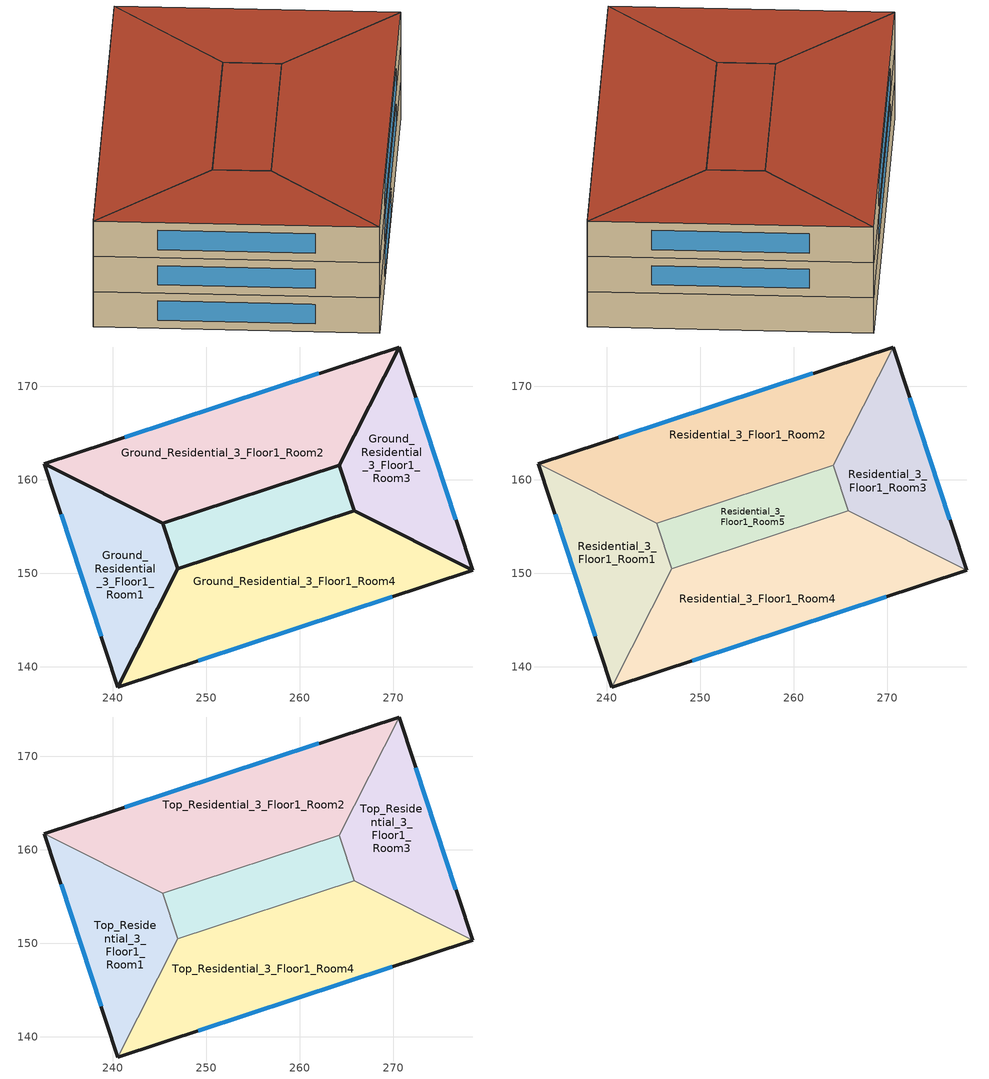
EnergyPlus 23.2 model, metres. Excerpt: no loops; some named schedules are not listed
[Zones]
Ground_Residential_3_Floor1_Room1
 floor ground (Typical Insulated Carpeted 8in Slab Floor-R5): 245.35,155.35 246.96,150.46 240.58,137.84 232.73,161.73 z0
 wall ground (Generic Interior Wall): 240.58,137.84 246.96,150.46 245.35,155.35 232.73,161.73 z0:3.5
 wall ground (Typical Insulated Steel Framed Exterior Wall-R19): 232.73,161.73 240.58,137.84 z0:3.5
 window inside (U 0.48 SHGC 0.40 Dbl Ref-D Clr 6mm/13mm): 234.5,156.33 238.8,143.24 z0.79:2.71
 ceiling ground (Generic Interior Ceiling): 232.73,161.73 240.58,137.84 246.96,150.46 245.35,155.35 z3.5
Ground_Residential_3_Floor1_Room2
 floor ground (Typical Insulated Carpeted 8in Slab Floor-R5): 270.64,174.19 264.26,161.57 245.35,155.35 232.73,161.73 z0
 wall ground (Generic Interior Wall): 232.73,161.73 245.35,155.35 264.26,161.57 270.64,174.19 z0:3.5
 wall ground (Typical Insulated Steel Framed Exterior Wall-R19): 270.64,174.19 232.73,161.73 z0:3.5
 window inside (U 0.48 SHGC 0.40 Dbl Ref-D Clr 6mm/13mm): 262.07,171.37 241.3,164.55 z0.79:2.71
 ceiling ground (Generic Interior Ceiling): 232.73,161.73 245.35,155.35 264.26,161.57 270.64,174.19 z3.5
Ground_Residential_3_Floor1_Room3
 floor ground (Typical Insulated Carpeted 8in Slab Floor-R5): 270.64,174.19 278.49,150.3 265.87,156.68 264.26,161.57 z0
 wall ground (Generic Interior Wall): 270.64,174.19 264.26,161.57 265.87,156.68 278.49,150.3 z0:3.5
 wall ground (Typical Insulated Steel Framed Exterior Wall-R19): 278.49,150.3 270.64,174.19 z0:3.5
 window inside (U 0.48 SHGC 0.40 Dbl Ref-D Clr 6mm/13mm): 276.72,155.7 272.42,168.79 z0.79:2.71
 ceiling ground (Generic Interior Ceiling): 270.64,174.19 264.26,161.57 265.87,156.68 278.49,150.3 z3.5
Ground_Residential_3_Floor1_Room4
 floor ground (Typical Insulated Carpeted 8in Slab Floor-R5): 278.49,150.3 240.58,137.84 246.96,150.46 265.87,156.68 z0
 wall ground (Generic Interior Wall): 278.49,150.3 265.87,156.68 246.96,150.46 240.58,137.84 z0:3.5
 wall ground (Typical Insulated Steel Framed Exterior Wall-R19): 240.58,137.84 278.49,150.3 z0:3.5
 window inside (U 0.48 SHGC 0.40 Dbl Ref-D Clr 6mm/13mm): 249.15,140.66 269.92,147.48 z0.79:2.71
 ceiling ground (Generic Interior Ceiling): 246.96,150.46 240.58,137.84 278.49,150.3 265.87,156.68 z3.5
Ground_Residential_3_Floor1_Room5
 floor ground (Typical Insulated Carpeted 8in Slab Floor-R5): 264.26,161.57 265.87,156.68 246.96,150.46 245.35,155.35 z0
 wall ground (Generic Interior Wall): 264.26,161.57 245.35,155.35 246.96,150.46 265.87,156.68 264.26,161.57 z0:3.5
 ceiling ground (Generic Interior Ceiling): 245.35,155.35 246.96,150.46 265.87,156.68 264.26,161.57 z3.5
Residential_3_Floor1_Room1
 floor to Ground_Residential_3_Floor1_Room1 (Generic Interior Floor): 245.35,155.35 246.96,150.46 240.58,137.84 232.73,161.73 z3.5
 wall outside (Typical Insulated Steel Framed Exterior Wall-R19): 232.73,161.73 240.58,137.84 z3.5:7
 wall to Residential_3_Floor1_Room4 (Generic Interior Wall): 240.58,137.84 246.96,150.46 z3.5:7
 wall to Residential_3_Floor1_Room5 (Generic Interior Wall): 246.96,150.46 245.35,155.35 z3.5:7
 wall to Residential_3_Floor1_Room2 (Generic Interior Wall): 245.35,155.35 232.73,161.73 z3.5:7
 window (U 0.48 SHGC 0.40 Dbl Ref-D Clr 6mm/13mm): 234.5,156.33 238.8,143.24 z4.29:6.21
Residential_3_Floor1_Room2
 floor to Ground_Residential_3_Floor1_Room2 (Generic Interior Floor): 270.64,174.19 264.26,161.57 245.35,155.35 232.73,161.73 z3.5
 wall outside (Typical Insulated Steel Framed Exterior Wall-R19): 270.64,174.19 232.73,161.73 z3.5:7
 wall to Residential_3_Floor1_Room5 (Generic Interior Wall): 245.35,155.35 264.26,161.57 z3.5:7
 wall to Residential_3_Floor1_Room3 (Generic Interior Wall): 264.26,161.57 270.64,174.19 z3.5:7
 window (U 0.48 SHGC 0.40 Dbl Ref-D Clr 6mm/13mm): 262.07,171.37 241.3,164.55 z4.29:6.21
Residential_3_Floor1_Room3
 floor to Ground_Residential_3_Floor1_Room3 (Generic Interior Floor): 270.64,174.19 278.49,150.3 265.87,156.68 264.26,161.57 z3.5
 wall outside (Typical Insulated Steel Framed Exterior Wall-R19): 278.49,150.3 270.64,174.19 z3.5:7
 wall to Residential_3_Floor1_Room5 (Generic Interior Wall): 264.26,161.57 265.87,156.68 z3.5:7
 wall to Residential_3_Floor1_Room4 (Generic Interior Wall): 265.87,156.68 278.49,150.3 z3.5:7
 window (U 0.48 SHGC 0.40 Dbl Ref-D Clr 6mm/13mm): 276.72,155.7 272.42,168.79 z4.29:6.21
Residential_3_Floor1_Room4
 floor to Ground_Residential_3_Floor1_Room4 (Generic Interior Floor): 278.49,150.3 240.58,137.84 246.96,150.46 265.87,156.68 z3.5
 wall outside (Typical Insulated Steel Framed Exterior Wall-R19): 240.58,137.84 278.49,150.3 z3.5:7
 wall to Residential_3_Floor1_Room5 (Generic Interior Wall): 265.87,156.68 246.96,150.46 z3.5:7
 window (U 0.48 SHGC 0.40 Dbl Ref-D Clr 6mm/13mm): 249.15,140.66 269.92,147.48 z4.29:6.21
Residential_3_Floor1_Room5
 floor to Ground_Residential_3_Floor1_Room5 (Generic Interior Floor): 264.26,161.57 265.87,156.68 246.96,150.46 245.35,155.35 z3.5
Top_Residential_3_Floor1_Room1
 floor to Residential_3_Floor1_Room1 (Generic Interior Floor): 245.35,155.35 246.96,150.46 240.58,137.84 232.73,161.73 z7
 wall outside (Typical Insulated Steel Framed Exterior Wall-R19): 232.73,161.73 240.58,137.84 z7:10.5
 wall to Top_Residential_3_Floor1_Room4 (Generic Interior Wall): 240.58,137.84 246.96,150.46 z7:10.5
 wall to Top_Residential_3_Floor1_Room5 (Generic Interior Wall): 246.96,150.46 245.35,155.35 z7:10.5
 wall to Top_Residential_3_Floor1_Room2 (Generic Interior Wall): 245.35,155.35 232.73,161.73 z7:10.5
 window (U 0.48 SHGC 0.40 Dbl Ref-D Clr 6mm/13mm): 234.5,156.33 238.8,143.24 z7.79:9.71
 roof outside (Typical IEAD Roof-R32): 232.73,161.73 240.58,137.84 246.96,150.46 245.35,155.35 z10.5
Top_Residential_3_Floor1_Room2
 floor to Residential_3_Floor1_Room2 (Generic Interior Floor): 270.64,174.19 264.26,161.57 245.35,155.35 232.73,161.73 z7
 wall outside (Typical Insulated Steel Framed Exterior Wall-R19): 270.64,174.19 232.73,161.73 z7:10.5
 wall to Top_Residential_3_Floor1_Room5 (Generic Interior Wall): 245.35,155.35 264.26,161.57 z7:10.5
 wall to Top_Residential_3_Floor1_Room3 (Generic Interior Wall): 264.26,161.57 270.64,174.19 z7:10.5
 window (U 0.48 SHGC 0.40 Dbl Ref-D Clr 6mm/13mm): 262.07,171.37 241.3,164.55 z7.79:9.71
 roof outside (Typical IEAD Roof-R32): 232.73,161.73 245.35,155.35 264.26,161.57 270.64,174.19 z10.5
Top_Residential_3_Floor1_Room3
 floor to Residential_3_Floor1_Room3 (Generic Interior Floor): 270.64,174.19 278.49,150.3 265.87,156.68 264.26,161.57 z7
 wall outside (Typical Insulated Steel Framed Exterior Wall-R19): 278.49,150.3 270.64,174.19 z7:10.5
 wall to Top_Residential_3_Floor1_Room5 (Generic Interior Wall): 264.26,161.57 265.87,156.68 z7:10.5
 wall to Top_Residential_3_Floor1_Room4 (Generic Interior Wall): 265.87,156.68 278.49,150.3 z7:10.5
 window (U 0.48 SHGC 0.40 Dbl Ref-D Clr 6mm/13mm): 276.72,155.7 272.42,168.79 z7.79:9.71
 roof outside (Typical IEAD Roof-R32): 270.64,174.19 264.26,161.57 265.87,156.68 278.49,150.3 z10.5
Top_Residential_3_Floor1_Room4
 floor to Residential_3_Floor1_Room4 (Generic Interior Floor): 278.49,150.3 240.58,137.84 246.96,150.46 265.87,156.68 z7
 wall outside (Typical Insulated Steel Framed Exterior Wall-R19): 240.58,137.84 278.49,150.3 z7:10.5
 wall to Top_Residential_3_Floor1_Room5 (Generic Interior Wall): 265.87,156.68 246.96,150.46 z7:10.5
 window (U 0.48 SHGC 0.40 Dbl Ref-D Clr 6mm/13mm): 249.15,140.66 269.92,147.48 z7.79:9.71
 roof outside (Typical IEAD Roof-R32): 246.96,150.46 240.58,137.84 278.49,150.3 265.87,156.68 z10.5
Top_Residential_3_Floor1_Room5
 floor to Residential_3_Floor1_Room5 (Generic Interior Floor): 264.26,161.57 265.87,156.68 246.96,150.46 245.35,155.35 z7
 roof outside (Typical IEAD Roof-R32): 245.35,155.35 246.96,150.46 265.87,156.68 264.26,161.57 z10.5
[Building]
Residential 3: North Axis {deg}=0; Terrain=City; Solar Distribution=FullExterior
[Site:Location]
Site 1: Latitude {deg}=0; Longitude {deg}=0; Time Zone {hr}=0; Elevation {m}=0
[Site:WaterMainsTemperature]
Calculation Method=CorrelationFromWeatherFile
[SizingPeriod:DesignDay] Month=7; Day of Month=21; Day Type=SummerDesignDay; Daily Dry-Bulb Temperature Range {deltaC}=9.3; Dry-Bulb Temperature Range Modifier Type=DefaultMultipliers; Barometric Pressure {Pa}=98769; Wind Speed {m/s}=5.7; Wind Direction {deg}=240; Rain Indicator=No; Snow Indicator=No; Daylight Saving Time Indicator=No; Solar Model Indicator=ASHRAETau; ASHRAE Clear Sky Optical Depth for Beam Irradiance (taub)=0.462; ASHRAE Clear Sky Optical Depth for Diffuse Irradiance (taud)=2.001; Begin Environment Reset Mode=FullResetAtBeginEnvironment
Name | Maximum Dry-Bulb Temperature {C} | Humidity Condition Type | Wetbulb or DewPoint at Maximum Dry-Bulb {C} | Enthalpy at Maximum Dry-Bulb {J/kg}
Buffalo Ann Clg .4% Condns DB=>MWB | 30.3 | Wetbulb | 21.8
Buffalo Ann Clg .4% Condns DP=>MDB | 26.2 | Dewpoint | 22.4
Buffalo Ann Clg .4% Condns Enth=>MDB | 27.9 | Enthalpy |  | 72100
Buffalo Ann Clg .4% Condns WB=>MDB | 27.8 | Wetbulb | 23.8
[Material] Thermal Absorptance=0.9
Name | Roughness | Thickness {m} | Conductivity {W/m-K} | Density {kg/m3} | Specific Heat {J/kg-K} | Solar Absorptance | Visible Absorptance
25mm Stucco | Smooth | 0.0254 | 0.719518 | 1856 | 839.458 | 0.7 | 0.7
5/8 in. Gypsum Board | MediumSmooth | 0.0159 | 0.159893 | 800.002 | 1089.3 | 0.7 | 0.7
8 in. Normalweight Concrete Floor | MediumRough | 0.2032 | 2.30846 | 2322.01 | 831.464 | 0.7 | 0.7
Generic Acoustic Tile | MediumSmooth | 0.02 | 0.06 | 368 | 590 | 0.2 | 0.2
Generic Ceiling Air Gap | Smooth | 0.1 | 0.556 | 1.28 | 1000 | 0.7 | 0.7
Generic Gypsum Board | MediumSmooth | 0.0127 | 0.16 | 800 | 1090 | 0.5 | 0.5
Generic LW Concrete | MediumRough | 0.1 | 0.53 | 1280 | 840 | 0.8 | 0.8
Generic Wall Air Gap | Smooth | 0.1 | 0.667 | 1.28 | 1000 | 0.7 | 0.7
Metal Roof Surface | Smooth | 0.0008 | 45.2497 | 7824.02 | 499.678 | 0.7 | 0.7
Roof Membrane | VeryRough | 0.0095 | 0.159893 | 1121.29 | 1459.06 | 0.7 | 0.7
[Material:NoMass] Thermal Absorptance=0.9; Solar Absorptance=0.7
Name | Roughness | Thermal Resistance {m2-K/W} | Visible Absorptance
Typical Carpet Pad | VeryRough | 0.21648 | 0.8
Typical Insulation-R17 | MediumSmooth | 2.99387 | 0.7
Typical Insulation-R31 | MediumSmooth | 5.45942 | 0.7
Typical Insulation-R4 | MediumSmooth | 0.704441 | 0.7
[WindowMaterial:Gas]
AIR 13MM: Gas Type=Air; Thickness {m}=0.0127
[WindowMaterial:Glazing] Optical Data Type=SpectralAverage; Thickness {m}=0.006; Infrared Transmittance at Normal Incidence=0; Front Side Infrared Hemispherical Emissivity=0.84; Conductivity {W/m-K}=0.899398; Dirt Correction Factor for Solar and Visible Transmittance=1; Solar Diffusing=No
Name | Solar Transmittance at Normal Incidence | Front Side Solar Reflectance at Normal Incidence | Back Side Solar Reflectance at Normal Incidence | Visible Transmittance at Normal Incidence | Front Side Visible Reflectance at Normal Incidence | Back Side Visible Reflectance at Normal Incidence | Back Side Infrared Hemispherical Emissivity
CLEAR 6MM | 0.775 | 0.071 | 0.071 | 0.881 | 0.08 | 0.08 | 0.84
REF D CLEAR 6MM | 0.429 | 0.308 | 0.379 | 0.334 | 0.453 | 0.505 | 0.82
[Construction]
Generic Interior Ceiling: Generic LW Concrete, Generic Ceiling Air Gap, Generic Acoustic Tile
Generic Interior Floor: Generic Acoustic Tile, Generic Ceiling Air Gap, Generic LW Concrete
Generic Interior Wall: Generic Gypsum Board, Generic Wall Air Gap, Generic Gypsum Board
Typical IEAD Roof-R32: Roof Membrane, Typical Insulation-R31, Metal Roof Surface
Typical Insulated Carpeted 8in Slab Floor-R5: Typical Insulation-R4, 8 in. Normalweight Concrete Floor, Typical Carpet Pad
Typical Insulated Steel Framed Exterior Wall-R19: 25mm Stucco, 5/8 in. Gypsum Board, Typical Insulation-R17, 5/8 in. Gypsum Board
U 0.48 SHGC 0.40 Dbl Ref-D Clr 6mm/13mm: REF D CLEAR 6MM, AIR 13MM, CLEAR 6MM
[Zone] Multiplier=1; Ceiling Height {m}=3.5; Part of Total Floor Area=Yes
Name | Volume {m3}
Ground_Residential_3_Floor1_Room1; Residential_3_Floor1_Room1; Top_Residential_3_Floor1_Room1 | 530.218
Ground_Residential_3_Floor1_Room2; Ground_Residential_3_Floor1_Room4; Residential_3_Floor1_Room2; Residential_3_Floor1_Room4; Top_Residential_3_Floor1_Room2; Top_Residential_3_Floor1_Room4 | 1046.89
Ground_Residential_3_Floor1_Room3; Residential_3_Floor1_Room3; Top_Residential_3_Floor1_Room3 | 530.217
Ground_Residential_3_Floor1_Room5; Residential_3_Floor1_Room5; Top_Residential_3_Floor1_Room5 | 358.834
[Space] Space Type=MidriseApartment Building
Name | Zone
Ground_Residential_3_Floor1_Room1_Space | Ground_Residential_3_Floor1_Room1
Ground_Residential_3_Floor1_Room2_Space | Ground_Residential_3_Floor1_Room2
Ground_Residential_3_Floor1_Room3_Space | Ground_Residential_3_Floor1_Room3
Ground_Residential_3_Floor1_Room4_Space | Ground_Residential_3_Floor1_Room4
Ground_Residential_3_Floor1_Room5_Space | Ground_Residential_3_Floor1_Room5
Residential_3_Floor1_Room1_Space | Residential_3_Floor1_Room1
Residential_3_Floor1_Room2_Space | Residential_3_Floor1_Room2
Residential_3_Floor1_Room3_Space | Residential_3_Floor1_Room3
Residential_3_Floor1_Room4_Space | Residential_3_Floor1_Room4
Residential_3_Floor1_Room5_Space | Residential_3_Floor1_Room5
Top_Residential_3_Floor1_Room1_Space | Top_Residential_3_Floor1_Room1
Top_Residential_3_Floor1_Room2_Space | Top_Residential_3_Floor1_Room2
Top_Residential_3_Floor1_Room3_Space | Top_Residential_3_Floor1_Room3
Top_Residential_3_Floor1_Room4_Space | Top_Residential_3_Floor1_Room4
Top_Residential_3_Floor1_Room5_Space | Top_Residential_3_Floor1_Room5
[SpaceList]
MidriseApartment Building: Ground_Residential_3_Floor1_Room4_Space, Ground_Residential_3_Floor1_Room1_Space, Ground_Residential_3_Floor1_Room2_Space, Ground_Residential_3_Floor1_Room5_Space, Residential_3_Floor1_Room1_Space, Ground_Residential_3_Floor1_Room3_Space, Residential_3_Floor1_Room3_Space, Residential_3_Floor1_Room2_Space, Residential_3_Floor1_Room4_Space, Residential_3_Floor1_Room5_Space, Top_Residential_3_Floor1_Room1_Space, Top_Residential_3_Floor1_Room2_Space, Top_Residential_3_Floor1_Room3_Space, Top_Residential_3_Floor1_Room4_Space, Top_Residential_3_Floor1_Room5_Space
[Lights]
MidriseApartment Building_Lighting: Zone or ZoneList or Space or SpaceList=MidriseApartment Building; Schedule=MidriseApartment Building_Lighting Schedule; Design Level Calculation Method=Watts/Area; Watts per Zone Floor Area {W/m2}=8.83452; Return Air Fraction=0; Fraction Radiant=0.6; Fraction Visible=0.2; Fraction Replaceable=1
[People]
MidriseApartment Building_People: Zone or ZoneList or Space or SpaceList=MidriseApartment Building; Number of People Schedule=MidriseApartment Building_People_Occ Schedule; Number of People Calculation Method=People/Area; People per Floor Area {person/m2}=0.0250249; Fraction Radiant=0.3; Activity Level Schedule=MidriseApartment Building_People_Act Schedule
[ElectricEquipment]
MidriseApartment Building_Electric Equipment: Zone or ZoneList or Space or SpaceList=MidriseApartment Building; Schedule=MidriseApartment Building_Electric Equipment Schedule; Design Level Calculation Method=Watts/Area; Watts per Zone Floor Area {W/m2}=6.009; Fraction Latent=0; Fraction Radiant=0.5; Fraction Lost=0
[ZoneInfiltration:DesignFlowRate]
MidriseApartment Building_Infiltration: Zone or ZoneList or Space or SpaceList=MidriseApartment Building; Schedule=MidriseApartment Building_Infiltration Schedule; Design Flow Rate Calculation Method=Flow/ExteriorArea; Flow Rate per Exterior Surface Area {m3/s-m2}=0.00056896; Constant Term Coefficient=1; Temperature Term Coefficient=0; Velocity Term Coefficient=0
[Schedule:Day:Interval]
MidriseApartment Building_Lighting Schedule_Sunday; MidriseApartment Building_Lighting Schedule_Hol 1: No, 04:00, 0.0676088, 05:00, 0.0873608, 06:00, 0.121927, 07:00, 0.126865, 08:00, 0.121927, 09:00, 0.0873608, 15:00, 0.0774848, 16:00, 0.0922989, 17:00, 0.126865, 18:00, 0.156493, 19:00, 0.191059, 21:00, 0.215749, 22:00, 0.166369, 23:00, 0.116989, 24:00, 0.0824228
Schedule Day 2: No, 04:00, 0.0676088, 05:00, 0.0873608, 06:00, 0.121927, 07:00, 0.126865, 08:00, 0.121927, 09:00, 0.103952, 12:00, 0.0940759, 13:00, 0.0916694, 15:00, 0.0940759, 16:00, 0.10889, 17:00, 0.143456, 18:00, 0.156493, 19:00, 0.191059, 21:00, 0.215749, 22:00, 0.166369, 23:00, 0.116989, 24:00, 0.0824228
MidriseApartment Building_Lighting Schedule_SmrDsn 1: No, 04:00, 0.0906942, 05:00, 0.110446, 06:00, 0.145012, 07:00, 0.14995, 08:00, 0.145012, 09:00, 0.110446, 15:00, 0.10057, 16:00, 0.115384, 17:00, 0.14995, 18:00, 0.179579, 19:00, 0.214145, 21:00, 0.238835, 22:00, 0.189455, 23:00, 0.140074, 24:00, 0.105508
MidriseApartment Building_Lighting Schedule_WntrDsn 1: No, 04:00, 0.0625412, 05:00, 0.0822933, 06:00, 0.116859, 07:00, 0.121797, 08:00, 0.116859, 09:00, 0.0822933, 15:00, 0.0724173, 16:00, 0.0872313, 17:00, 0.121797, 18:00, 0.151426, 19:00, 0.185992, 21:00, 0.210682, 22:00, 0.161302, 23:00, 0.111921, 24:00, 0.0773553
MidriseApartment Building_People_Occ Schedule_Sunday; MidriseApartment Building_People_Occ Schedule_SmrDsn 1; MidriseApartment Building_People_Occ Schedule_WntrDsn 1; MidriseApartment Building_People_Occ Schedule_Hol 1: No, 07:00, 0.96875, 08:00, 0.823438, 09:00, 0.377813, 16:00, 0.242188, 17:00, 0.290625, 18:00, 0.50375, 21:00, 0.842813, 24:00, 0.96875
Schedule Day 4: No, 07:00, 0.96875, 08:00, 0.823438, 09:00, 0.409062, 12:00, 0.273437, 13:00, 0.257812, 16:00, 0.273437, 17:00, 0.321875, 18:00, 0.50375, 21:00, 0.842813, 24:00, 0.96875
MidriseApartment Building_People_Act Schedule_Sunday; MidriseApartment Building_People_Act Schedule_SmrDsn 1; MidriseApartment Building_People_Act Schedule_WntrDsn 1; MidriseApartment Building_People_Act Schedule_Hol 1: No, 24:00, 95
MidriseApartment Building_Electric Equipment Schedule_Sunday; MidriseApartment Building_Electric Equipment Schedule_Hol 1: No, 01:00, 0.403846, 02:00, 0.368937, 03:00, 0.351482, 04:00, 0.342754, 05:00, 0.347709, 06:00, 0.401256, 07:00, 0.517078, 08:00, 0.622991, 09:00, 0.631718, 10:00, 0.625581, 11:00, 0.623216, 12:00, 0.631943, 13:00, 0.623216, 14:00, 0.597033, 15:00, 0.588306, 16:00, 0.614488, 17:00, 0.739038, 19:00, 0.928452, 20:00, 0.85745, 21:00, 0.82254, 22:00, 0.77772, 23:00, 0.645626, 24:00, 0.522259
Schedule Day 5: No, 01:00, 0.403846, 02:00, 0.368937, 03:00, 0.351482, 04:00, 0.342754, 05:00, 0.347709, 06:00, 0.401256, 07:00, 0.517078, 08:00, 0.626161, 09:00, 0.651626, 10:00, 0.645488, 11:00, 0.643124, 12:00, 0.651851, 13:00, 0.64156, 14:00, 0.616941, 15:00, 0.608214, 16:00, 0.634396, 17:00, 0.758946, 18:00, 0.931623, 19:00, 0.928452, 20:00, 0.85745, 21:00, 0.82254, 22:00, 0.77772, 23:00, 0.645626, 24:00, 0.522259
[Schedule:Week:Daily]
MidriseApartment Building_Lighting Schedule Week Rule - Jan1-Dec31: MidriseApartment Building_Lighting Schedule_Sunday, Schedule Day 2, Schedule Day 2, Schedule Day 2, Schedule Day 2, Schedule Day 2, MidriseApartment Building_Lighting Schedule_Sunday, MidriseApartment Building_Lighting Schedule_Hol 1, MidriseApartment Building_Lighting Schedule_SmrDsn 1, MidriseApartment Building_Lighting Schedule_WntrDsn 1, MidriseApartment Building_Lighting Schedule_Sunday, MidriseApartment Building_Lighting Schedule_Sunday
MidriseApartment Building_People_Occ Schedule Week Rule - Jan1-Dec31: MidriseApartment Building_People_Occ Schedule_Sunday, Schedule Day 4, Schedule Day 4, Schedule Day 4, Schedule Day 4, Schedule Day 4, MidriseApartment Building_People_Occ Schedule_Sunday, MidriseApartment Building_People_Occ Schedule_Hol 1, MidriseApartment Building_People_Occ Schedule_SmrDsn 1, MidriseApartment Building_People_Occ Schedule_WntrDsn 1, MidriseApartment Building_People_Occ Schedule_Sunday, MidriseApartment Building_People_Occ Schedule_Sunday
MidriseApartment Building_People_Act Schedule Week Rule - Jan1-Dec31: MidriseApartment Building_People_Act Schedule_Sunday, MidriseApartment Building_People_Act Schedule_Sunday, MidriseApartment Building_People_Act Schedule_Sunday, MidriseApartment Building_People_Act Schedule_Sunday, MidriseApartment Building_People_Act Schedule_Sunday, MidriseApartment Building_People_Act Schedule_Sunday, MidriseApartment Building_People_Act Schedule_Sunday, MidriseApartment Building_People_Act Schedule_Hol 1, MidriseApartment Building_People_Act Schedule_SmrDsn 1, MidriseApartment Building_People_Act Schedule_WntrDsn 1, MidriseApartment Building_People_Act Schedule_Sunday, MidriseApartment Building_People_Act Schedule_Sunday
MidriseApartment Building_Electric Equipment Schedule Week Rule - Jan1-Dec31: MidriseApartment Building_Electric Equipment Schedule_Sunday, Schedule Day 5, Schedule Day 5, Schedule Day 5, Schedule Day 5, Schedule Day 5, MidriseApartment Building_Electric Equipment Schedule_Sunday, MidriseApartment Building_Electric Equipment Schedule_Hol 1, MidriseApartment Building_Electric Equipment Schedule_SmrDsn 1, MidriseApartment Building_Electric Equipment Schedule_WntrDsn 1, MidriseApartment Building_Electric Equipment Schedule_Sunday, MidriseApartment Building_Electric Equipment Schedule_Sunday
MidriseApartment Building_Infiltration Schedule Week Rule - Jan1-Dec31: MidriseApartment Building_Infiltration Schedule_Sunday, MidriseApartment Building_Infiltration Schedule_Sunday, MidriseApartment Building_Infiltration Schedule_Sunday, MidriseApartment Building_Infiltration Schedule_Sunday, MidriseApartment Building_Infiltration Schedule_Sunday, MidriseApartment Building_Infiltration Schedule_Sunday, MidriseApartment Building_Infiltration Schedule_Sunday, MidriseApartment Building_Infiltration Schedule_Hol 1, MidriseApartment Building_Infiltration Schedule_SmrDsn 1, MidriseApartment Building_Infiltration Schedule_WntrDsn 1, MidriseApartment Building_Infiltration Schedule_Sunday, MidriseApartment Building_Infiltration Schedule_Sunday
[Schedule:Year]
MidriseApartment Building_Lighting Schedule: MidriseApartment Building_Lighting Schedule Week Rule - Jan1-Dec31, 1, 1, 12, 31
MidriseApartment Building_People_Occ Schedule: MidriseApartment Building_People_Occ Schedule Week Rule - Jan1-Dec31, 1, 1, 12, 31
MidriseApartment Building_People_Act Schedule: MidriseApartment Building_People_Act Schedule Week Rule - Jan1-Dec31, 1, 1, 12, 31
MidriseApartment Building_Electric Equipment Schedule: MidriseApartment Building_Electric Equipment Schedule Week Rule - Jan1-Dec31, 1, 1, 12, 31
MidriseApartment Building_Infiltration Schedule: MidriseApartment Building_Infiltration Schedule Week Rule - Jan1-Dec31, 1, 1, 12, 31
